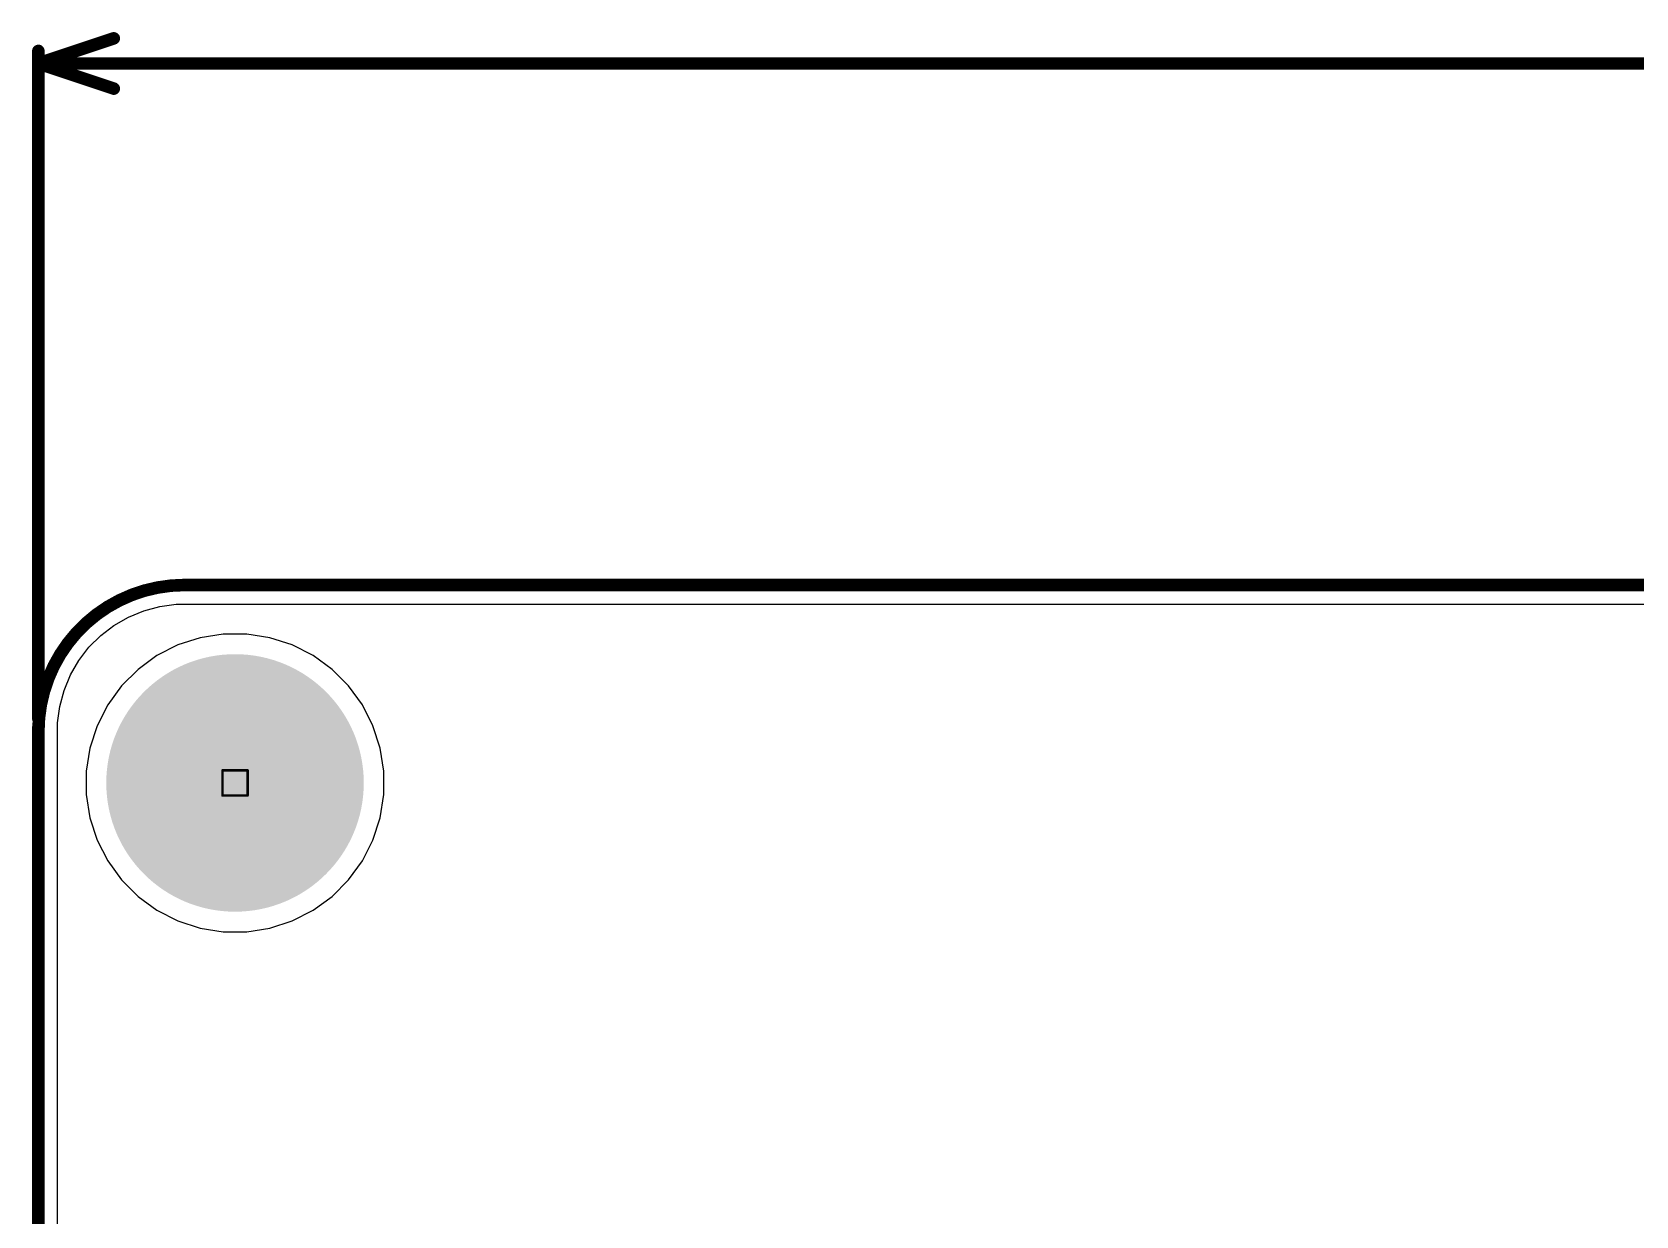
# Model space of a CAD drawing. Header units: inches. Extents: x -14 to 270, y -5 to 115.
# Drawn here: x -4.1 to 28.31, y 42.75 to 66.68 of the extents above; entities that cross this region are included whole.
import ezdxf

# ---------------------------------------------------------------- set-up
doc = ezdxf.new("R2010")
doc.units = ezdxf.units.IN
for name, color, linetype in [('Board Outline', 216, 'Continuous'), ('Bottom Layer', 5, 'Continuous'), ('Bottom Solder', 6, 'Continuous'), ('Dimensions', 6, 'Continuous'), ('Drill Drawing', 1, 'Continuous'), ('Multi-Layer', 9, 'Continuous'), ('Pad Holes', 156, 'Continuous'), ('Top Layer', 1, 'Continuous'), ('Top Solder', 216, 'Continuous')]:
    doc.layers.add(name, color=color, linetype=linetype)

msp = doc.modelspace()

# ---------------------------------------------------------------- hatches: boundary and pattern name
at = {"layer": 'Bottom Layer'}
h = msp.add_hatch(color=5, dxfattribs=at)
edge = h.paths.add_edge_path()
edge.add_arc((0, 51.5), 2.5, 0, 360)
at = {"layer": 'Bottom Solder'}
h = msp.add_hatch(color=6, dxfattribs=at)
edge = h.paths.add_edge_path()
edge.add_arc((0, 51.5), 2.602, 0, 360)
at = {"layer": 'Multi-Layer'}
h = msp.add_hatch(color=9, dxfattribs=at)
edge = h.paths.add_edge_path()
edge.add_arc((0, 51.5), 2.5, 0, 360)
at = {"layer": 'Pad Holes'}
h = msp.add_hatch(color=7, dxfattribs=at)
edge = h.paths.add_edge_path()
edge.add_arc((0, 51.5), 1.5, 0, 360)
at = {"layer": 'Top Layer'}
h = msp.add_hatch(color=1, dxfattribs=at)
edge = h.paths.add_edge_path()
edge.add_arc((0, 51.5), 2.5, 0, 360)
at = {"layer": 'Top Solder'}
h = msp.add_hatch(color=216, dxfattribs=at)
edge = h.paths.add_edge_path()
edge.add_arc((0, 51.5), 2.602, 0, 360)

# ---------------------------------------------------------------- linework, layer by layer
at = {"layer": 'Board Outline'}
for points in [[(-3.974, 52.544, 0.254, 0.254, -0.414214), (-1.018, 55.5, 0.254, 0.254, 0)], [(-1.018, 55.5, 0.254, 0.254, 0), (57.924, 55.5, 0.254, 0.254, 0)], [(-3.974, 52.622, 0.254, 0.254, 0), (-3.974, -1.05, 0.254, 0.254, 0)]]:
    msp.add_lwpolyline(points, format="xyseb", dxfattribs=at)
for points in [[(-1.082, 55.5, 0.127, 0.127, 1), (-0.955, 55.5, 0.127, 0.127, 1)], [(-1.082, 55.5, 0.127, 0.127, 1), (-0.955, 55.5, 0.127, 0.127, 1)], [(-4.038, 52.622, 0.127, 0.127, 1), (-3.911, 52.622, 0.127, 0.127, 1)], [(-4.038, 52.544, 0.127, 0.127, 1), (-3.911, 52.544, 0.127, 0.127, 1)]]:
    msp.add_lwpolyline(points, format="xyseb", close=True, dxfattribs=at)
at = {"layer": 'Bottom Layer'}
for p, q in [((-1.52, 55.068), (-1.187, 55.112)), ((-1.187, 55.112), (-1.018, 55.112)), ((-1.018, 55.112), (57.536, 55.112)), ((-2.448, 54.683), (-2.156, 54.852)), ((-2.156, 54.852), (-1.845, 54.98)), ((-1.845, 54.98), (-1.52, 55.068)), ((-2.953, 54.241), (-2.715, 54.478)), ((-2.715, 54.478), (-2.448, 54.683)), ((-0.237, 54.508), (-0.704, 54.434)), ((0.237, 54.508), (-0.237, 54.508)), ((0.704, 54.434), (0.237, 54.508)), ((-3.158, 53.973), (-2.953, 54.241)), ((-1.155, 54.288), (-1.577, 54.073)), ((-0.704, 54.434), (-1.155, 54.288)), ((1.155, 54.288), (0.704, 54.434)), ((1.577, 54.073), (1.155, 54.288)), ((-3.326, 53.682), (-3.158, 53.973)), ((-1.577, 54.073), (-1.96, 53.794)), ((1.96, 53.794), (1.577, 54.073)), ((-3.455, 53.371), (-3.326, 53.682)), ((-1.96, 53.794), (-2.294, 53.46)), ((2.294, 53.46), (1.96, 53.794)), ((-3.542, 53.046), (-3.455, 53.371)), ((-2.294, 53.46), (-2.573, 53.077)), ((2.573, 53.077), (2.294, 53.46)), ((-3.586, 52.712), (-3.542, 53.046)), ((-2.573, 53.077), (-2.788, 52.655)), ((2.788, 52.655), (2.573, 53.077)), ((-3.586, 52.562), (-3.586, 52.712)), ((-3.586, -1.05), (-3.586, 52.562)), ((-3.586, 52.562), (-3.586, 52.562)), ((-2.788, 52.655), (-2.934, 52.204)), ((2.934, 52.204), (2.788, 52.655)), ((-2.934, 52.204), (-3.008, 51.737)), ((3.008, 51.737), (2.934, 52.204)), ((-3.008, 51.737), (-3.008, 51.263)), ((3.008, 51.263), (3.008, 51.737)), ((-3.008, 51.263), (-2.934, 50.796)), ((2.934, 50.796), (3.008, 51.263)), ((-2.934, 50.796), (-2.788, 50.345)), ((2.788, 50.345), (2.934, 50.796)), ((-2.788, 50.345), (-2.573, 49.923)), ((2.573, 49.923), (2.788, 50.345)), ((-2.573, 49.923), (-2.294, 49.54)), ((2.294, 49.54), (2.573, 49.923)), ((-2.294, 49.54), (-1.96, 49.206)), ((1.96, 49.206), (2.294, 49.54)), ((-1.96, 49.206), (-1.577, 48.927)), ((1.577, 48.927), (1.96, 49.206)), ((-1.577, 48.927), (-1.155, 48.712)), ((-1.155, 48.712), (-0.704, 48.566)), ((0.704, 48.566), (1.155, 48.712)), ((1.155, 48.712), (1.577, 48.927)), ((-0.704, 48.566), (-0.237, 48.492)), ((-0.237, 48.492), (0.237, 48.492)), ((0.237, 48.492), (0.704, 48.566))]:
    msp.add_line(p, q, dxfattribs=at)
at = {"layer": 'Dimensions'}
for points in [[(-3.974, 66.04, 0.254, 0.254, 0), (-2.45, 66.548, 0.254, 0.254, 0)], [(-3.974, 52.798, 0.254, 0.254, 0), (-3.974, 66.294, 0.254, 0.254, 0)], [(-3.974, 66.04, 0.254, 0.254, 0), (-2.45, 65.532, 0.254, 0.254, 0)], [(-3.974, 66.04, 0.254, 0.254, 0), (60.114, 66.04, 0.254, 0.254, 0)]]:
    msp.add_lwpolyline(points, format="xyseb", dxfattribs=at)
for points in [[(-2.514, 66.548, 0.127, 0.127, 1), (-2.387, 66.548, 0.127, 0.127, 1)], [(-4.038, 66.294, 0.127, 0.127, 1), (-3.911, 66.294, 0.127, 0.127, 1)], [(-4.038, 66.04, 0.127, 0.127, 1), (-3.911, 66.04, 0.127, 0.127, 1)], [(-4.038, 66.04, 0.127, 0.127, 1), (-3.911, 66.04, 0.127, 0.127, 1)], [(-4.038, 66.04, 0.127, 0.127, 1), (-3.911, 66.04, 0.127, 0.127, 1)], [(-2.514, 65.532, 0.127, 0.127, 1), (-2.387, 65.532, 0.127, 0.127, 1)], [(-4.038, 52.798, 0.127, 0.127, 1), (-3.911, 52.798, 0.127, 0.127, 1)]]:
    msp.add_lwpolyline(points, format="xyseb", close=True, dxfattribs=at)
at = {"layer": 'Drill Drawing'}
for points in [[(-0.254, 51.754, 0.0508, 0.0508, 0), (0.254, 51.754, 0.0508, 0.0508, 0)], [(-0.254, 51.246, 0.0508, 0.0508, 0), (-0.254, 51.754, 0.0508, 0.0508, 0)], [(0.254, 51.246, 0.0508, 0.0508, 0), (0.254, 51.754, 0.0508, 0.0508, 0)], [(-0.254, 51.246, 0.0508, 0.0508, 0), (0.254, 51.246, 0.0508, 0.0508, 0)]]:
    msp.add_lwpolyline(points, format="xyseb", dxfattribs=at)
for points in [[(-0.267, 51.754, 0.0254, 0.0254, 1), (-0.241, 51.754, 0.0254, 0.0254, 1)], [(-0.267, 51.754, 0.0254, 0.0254, 1), (-0.241, 51.754, 0.0254, 0.0254, 1)], [(0.241, 51.754, 0.0254, 0.0254, 1), (0.267, 51.754, 0.0254, 0.0254, 1)], [(0.241, 51.754, 0.0254, 0.0254, 1), (0.267, 51.754, 0.0254, 0.0254, 1)], [(-0.267, 51.246, 0.0254, 0.0254, 1), (-0.241, 51.246, 0.0254, 0.0254, 1)], [(-0.267, 51.246, 0.0254, 0.0254, 1), (-0.241, 51.246, 0.0254, 0.0254, 1)], [(0.241, 51.246, 0.0254, 0.0254, 1), (0.267, 51.246, 0.0254, 0.0254, 1)], [(0.241, 51.246, 0.0254, 0.0254, 1), (0.267, 51.246, 0.0254, 0.0254, 1)]]:
    msp.add_lwpolyline(points, format="xyseb", close=True, dxfattribs=at)
at = {"layer": 'Top Layer'}
for p, q in [((-1.52, 55.068), (-1.187, 55.112)), ((-1.187, 55.112), (-1.018, 55.112)), ((-1.018, 55.112), (57.536, 55.112)), ((-2.448, 54.683), (-2.156, 54.852)), ((-2.156, 54.852), (-1.845, 54.98)), ((-1.845, 54.98), (-1.52, 55.068)), ((-2.953, 54.241), (-2.715, 54.478)), ((-2.715, 54.478), (-2.448, 54.683)), ((-0.237, 54.508), (-0.704, 54.434)), ((0.237, 54.508), (-0.237, 54.508)), ((0.704, 54.434), (0.237, 54.508)), ((-3.158, 53.973), (-2.953, 54.241)), ((-1.155, 54.288), (-1.577, 54.073)), ((-0.704, 54.434), (-1.155, 54.288)), ((1.155, 54.288), (0.704, 54.434)), ((1.577, 54.073), (1.155, 54.288)), ((-3.326, 53.682), (-3.158, 53.973)), ((-1.577, 54.073), (-1.96, 53.794)), ((1.96, 53.794), (1.577, 54.073)), ((-3.455, 53.371), (-3.326, 53.682)), ((-1.96, 53.794), (-2.294, 53.46)), ((2.294, 53.46), (1.96, 53.794)), ((-3.542, 53.046), (-3.455, 53.371)), ((-2.294, 53.46), (-2.573, 53.077)), ((2.573, 53.077), (2.294, 53.46)), ((-3.586, 52.712), (-3.542, 53.046)), ((-2.573, 53.077), (-2.788, 52.655)), ((2.788, 52.655), (2.573, 53.077)), ((-3.586, 52.562), (-3.586, 52.712)), ((-3.586, -1.05), (-3.586, 52.562)), ((-3.586, 52.562), (-3.586, 52.562)), ((-2.788, 52.655), (-2.934, 52.204)), ((2.934, 52.204), (2.788, 52.655)), ((-2.934, 52.204), (-3.008, 51.737)), ((3.008, 51.737), (2.934, 52.204)), ((-3.008, 51.737), (-3.008, 51.263)), ((3.008, 51.263), (3.008, 51.737)), ((-3.008, 51.263), (-2.934, 50.796)), ((2.934, 50.796), (3.008, 51.263)), ((-2.934, 50.796), (-2.788, 50.345)), ((2.788, 50.345), (2.934, 50.796)), ((-2.788, 50.345), (-2.573, 49.923)), ((2.573, 49.923), (2.788, 50.345)), ((-2.573, 49.923), (-2.294, 49.54)), ((2.294, 49.54), (2.573, 49.923)), ((-2.294, 49.54), (-1.96, 49.206)), ((1.96, 49.206), (2.294, 49.54)), ((-1.96, 49.206), (-1.577, 48.927)), ((1.577, 48.927), (1.96, 49.206)), ((-1.577, 48.927), (-1.155, 48.712)), ((-1.155, 48.712), (-0.704, 48.566)), ((0.704, 48.566), (1.155, 48.712)), ((1.155, 48.712), (1.577, 48.927)), ((-0.704, 48.566), (-0.237, 48.492)), ((-0.237, 48.492), (0.237, 48.492)), ((0.237, 48.492), (0.704, 48.566))]:
    msp.add_line(p, q, dxfattribs=at)

doc.saveas('drawing.dxf')
